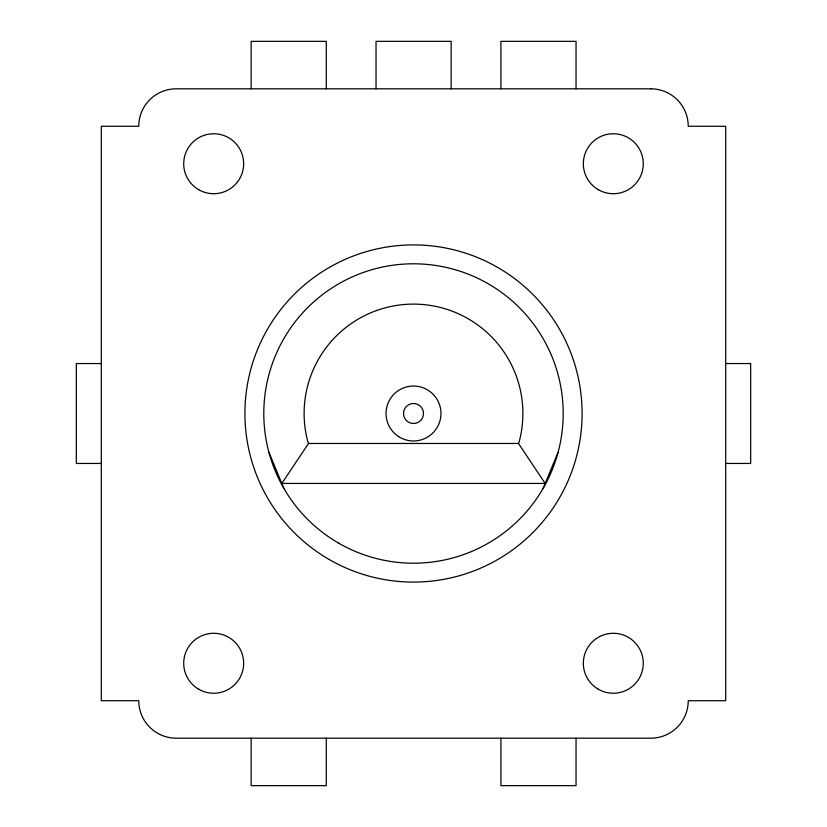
<?xml version="1.0" encoding="UTF-8"?>
<svg xmlns="http://www.w3.org/2000/svg" width="827" height="827" viewBox="0 0 827 827"><rect width="100%" height="100%" fill="white"/><g stroke="black" fill="none" stroke-linecap="round" stroke-linejoin="round"><path stroke-width="1.24" d="M518.477 443.468L519.16 441.814A109.391 109.391 0 0 0 413.5 304.109A109.391 109.391 0 0 0 307.84 441.814L308.523 443.468L281.821 483.433L545.179 483.433L518.477 443.468L308.523 443.468M543.143 488.354L558.101 452.245M101.297 363.549L76.322 363.549L76.322 463.451L101.297 463.451M725.703 363.549L750.678 363.549L750.678 463.451L725.703 463.451M268.899 452.245L283.857 488.354M576.047 88.809L576.047 41.35L500.914 41.35L500.914 88.809M576.047 738.191L576.047 785.65L500.914 785.65L500.914 738.191M451.16 88.809L451.16 41.35L376.037 41.35L376.037 88.809M326.283 88.809L326.283 41.35L251.15 41.35L251.15 88.809M326.283 738.191L326.283 785.65L251.15 785.65L251.15 738.191M650.777 88.809L176.223 88.809A37.463 37.463 0 0 0 138.76 126.273L101.297 126.273L101.297 700.727L138.76 700.727A37.463 37.463 0 0 0 176.223 738.191L650.777 738.191A37.463 37.463 0 0 0 688.24 700.727L725.703 700.727L725.703 126.273L688.24 126.273A37.463 37.463 0 0 0 650.777 88.809M198.697 689.222A29.968 29.968 0 0 0 243.655 663.264A29.968 29.968 0 0 0 198.697 637.307A29.968 29.968 0 0 0 198.697 689.222M598.324 689.222A29.968 29.968 0 0 0 643.282 663.264A29.968 29.968 0 0 0 598.324 637.307A29.968 29.968 0 0 0 598.324 689.222M598.324 189.693A29.968 29.968 0 0 0 643.282 163.736A29.968 29.968 0 0 0 598.324 137.778A29.968 29.968 0 0 0 598.324 189.693M198.697 189.693A29.968 29.968 0 0 0 243.655 163.736A29.968 29.968 0 0 0 198.697 137.778A29.968 29.968 0 0 0 198.697 189.693M329.208 559.507A168.594 168.594 0 0 0 582.094 413.5A168.594 168.594 0 0 0 329.208 267.493A168.594 168.594 0 0 0 329.208 559.507M338.646 543.143A149.697 149.697 0 0 0 563.197 413.5A149.697 149.697 0 0 0 338.646 283.857A149.697 149.697 0 0 0 338.646 543.143M398.717 436.656A27.477 27.477 0 0 0 440.946 414.72A27.477 27.477 0 0 0 400.837 389.124A27.477 27.477 0 0 0 398.717 436.656M406.439 420.561A9.986 9.986 0 0 0 423.155 416.084A9.986 9.986 0 0 0 410.916 403.845A9.986 9.986 0 0 0 406.439 420.561"/></g></svg>
